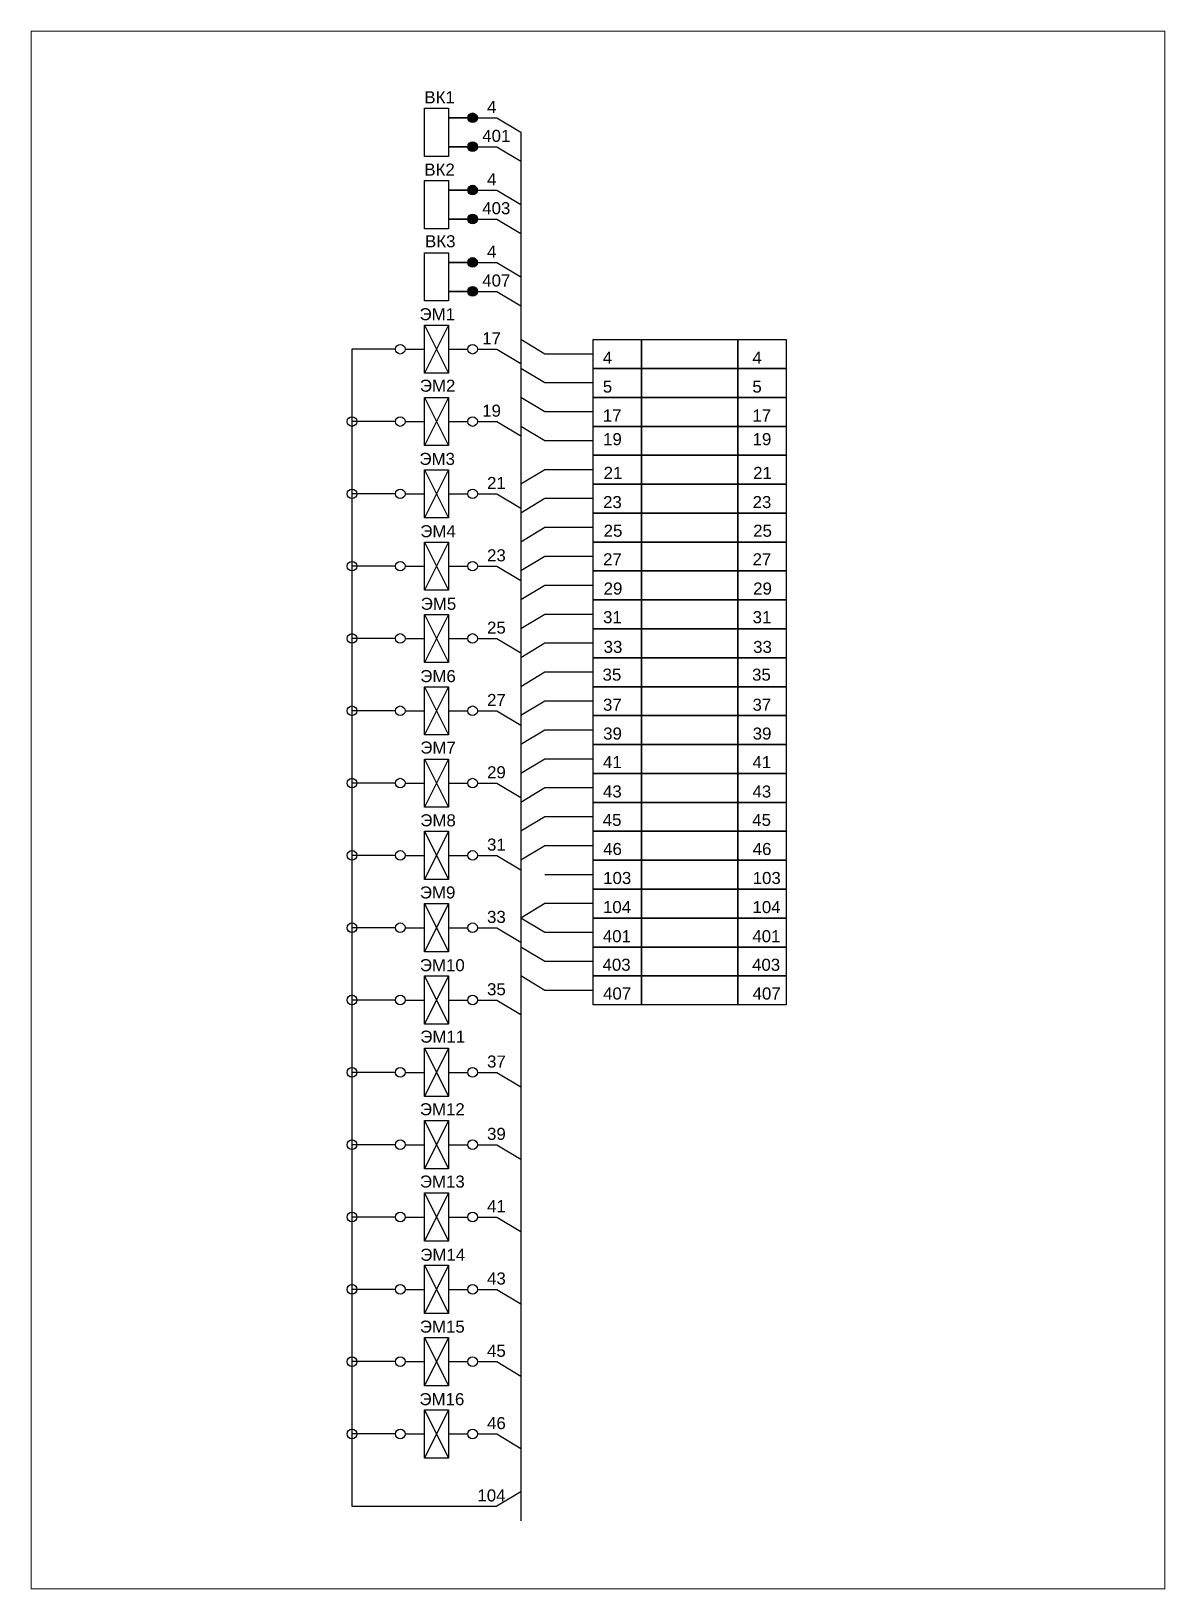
# Paper-space layout 'Лист2' of a CAD drawing. Header units: millimetres. Extents: x 0 to 202, y 0 to 278.
# The model-space entities are those that its viewports show. They can reach past a viewport. Long polylines and large blocks are cut down to what shows.
import ezdxf

# ---------------------------------------------------------------- set-up
doc = ezdxf.new("R2010")
doc.units = ezdxf.units.MM
doc.layers.get('0').update_dxf_attribs({"lineweight": 25})
doc.layers.add('Аппаратура и жгуты', color=7, linetype='Continuous', lineweight=30)
doc.styles.get("Standard").update_dxf_attribs({"font": 'arial.ttf'})

# ---------------------------------------------------------------- blocks, each defined once
blk = doc.blocks.new('*U1')
at = {"layer": 'Аппаратура и жгуты'}
for p, q in [((-6.5, 0), (-2.5, 0)), ((2.5, 0), (6.5, 0))]:
    blk.add_line(p, q, dxfattribs=at)
blk.add_lwpolyline([(-2.5, 5), (2.5, 5), (2.5, -5), (-2.5, -5)], close=True, dxfattribs=at)
for centre in [(-7.5, 0), (7.5, 0)]:
    blk.add_circle(centre, 1, dxfattribs=at)
blk = doc.blocks.new('*U2')
at = {"color": 0, "linetype": 'ByBlock', "lineweight": -2, "transparency": 16777216}
for p in [(0, 0), (0, -15), (0, -30), (0, -45), (0, -60), (0, -75), (0, -90), (0, -105), (0, -120), (0, -135), (0, -150), (0, -165), (0, -180), (0, -195), (0, -210), (0, -225)]:
    blk.add_blockref('*U1', p, dxfattribs=at)
blk = doc.blocks.new('*U4')
at = {"lineweight": 30}
h = blk.add_hatch(color=256, dxfattribs=at)
h.dxf.hatch_style = 1
edge = h.paths.add_edge_path()
edge.add_arc((0, 0), 1, 360, 720)
blk.add_circle((0, 0), 1, dxfattribs=at)
blk = doc.blocks.new('*U5')
at = {"color": 0, "linetype": 'ByBlock', "lineweight": -2, "transparency": 16777216}
for p in [(0, 210), (0, 195), (0, 180), (0, 165), (0, 150), (0, 135), (0, 120), (0, 105), (0, 90), (0, 75), (0, 60), (0, 45), (0, 30), (0, 15), (0, 0)]:
    blk.add_blockref('*U4', p, dxfattribs=at)

msp = doc.modelspace()

# ---------------------------------------------------------------- hatches: boundary and pattern name
at = {"lineweight": 30}
h = msp.add_hatch(color=256, dxfattribs=at)
h.dxf.hatch_style = 1
edge = h.paths.add_edge_path()
edge.add_arc((1905, 808), 1, 360, 720)
h = msp.add_hatch(color=256, dxfattribs=at)
h.dxf.hatch_style = 1
edge = h.paths.add_edge_path()
edge.add_arc((1905, 802), 1, 360, 720)
h = msp.add_hatch(color=256, dxfattribs=at)
h.dxf.hatch_style = 1
edge = h.paths.add_edge_path()
edge.add_arc((1905, 793), 1, 360, 720)
h = msp.add_hatch(color=256, dxfattribs=at)
h.dxf.hatch_style = 1
edge = h.paths.add_edge_path()
edge.add_arc((1905, 787), 1, 360, 720)
h = msp.add_hatch(color=256, dxfattribs=at)
h.dxf.hatch_style = 1
edge = h.paths.add_edge_path()
edge.add_arc((1905, 778), 1, 360, 720)
h = msp.add_hatch(color=256, dxfattribs=at)
h.dxf.hatch_style = 1
edge = h.paths.add_edge_path()
edge.add_arc((1905, 772), 1, 360, 720)

# ---------------------------------------------------------------- linework, layer by layer
for p, q in [((1906, 808), (1910, 808)), ((1910, 808), (1915, 805)), ((1906, 802), (1910, 802)), ((1910, 802), (1915, 799)), ((1906, 793), (1910, 793)), ((1910, 793), (1915, 790)), ((1906, 787), (1910, 787)), ((1910, 787), (1915, 784)), ((1906, 778), (1910, 778)), ((1910, 778), (1915, 775)), ((1906, 772), (1910, 772)), ((1910, 772), (1915, 769)), ((1889, 760), (1880, 760)), ((1880, 760), (1880, 520)), ((1906, 760), (1910, 760)), ((1910, 760), (1915, 757)), ((1920, 759), (1915, 762)), ((1930, 759), (1920, 759)), ((1920, 753), (1915, 756)), ((1930, 753), (1920, 753)), ((1920, 747), (1915, 750)), ((1930, 747), (1920, 747)), ((1889, 745), (1880, 745)), ((1906, 745), (1910, 745)), ((1910, 745), (1915, 742)), ((1920, 741), (1915, 744)), ((1930, 741), (1920, 741)), ((1920, 735), (1915, 732)), ((1930, 735), (1920, 735)), ((1889, 730), (1880, 730)), ((1906, 730), (1910, 730)), ((1910, 730), (1915, 727)), ((1920, 729), (1915, 726)), ((1930, 729), (1920, 729)), ((1920, 723), (1915, 720)), ((1930, 723), (1920, 723)), ((1889, 715), (1880, 715)), ((1906, 715), (1910, 715)), ((1910, 715), (1915, 712)), ((1920, 717), (1915, 714)), ((1930, 717), (1920, 717)), ((1920, 711), (1915, 708)), ((1930, 711), (1920, 711)), ((1920, 705), (1915, 702)), ((1930, 705), (1920, 705)), ((1889, 700), (1880, 700)), ((1906, 700), (1910, 700)), ((1910, 700), (1915, 697)), ((1920, 699), (1915, 696)), ((1930, 699), (1920, 699)), ((1920, 693), (1915, 690)), ((1930, 693), (1920, 693)), ((1889, 685), (1880, 685)), ((1906, 685), (1910, 685)), ((1910, 685), (1915, 682)), ((1920, 687), (1915, 684)), ((1930, 687), (1920, 687)), ((1920, 681), (1915, 678)), ((1930, 681), (1920, 681)), ((1920, 675), (1915, 672)), ((1930, 675), (1920, 675)), ((1889, 670), (1880, 670)), ((1906, 670), (1910, 670)), ((1910, 670), (1915, 667)), ((1920, 669), (1915, 666)), ((1930, 669), (1920, 669)), ((1920, 663), (1915, 660)), ((1930, 663), (1920, 663)), ((1920, 657), (1915, 654)), ((1930, 657), (1920, 657)), ((1889, 655), (1880, 655)), ((1906, 655), (1910, 655)), ((1910, 655), (1915, 652)), ((1930, 651), (1920, 651)), ((1920, 645), (1915, 642)), ((1930, 645), (1920, 645)), ((1889, 640), (1880, 640)), ((1906, 640), (1910, 640)), ((1910, 640), (1915, 637)), ((1920, 639), (1915, 642)), ((1930, 639), (1920, 639)), ((1920, 633), (1915, 636)), ((1930, 633), (1920, 633)), ((1920, 627), (1915, 630)), ((1930, 627), (1920, 627)), ((1889, 625), (1880, 625)), ((1906, 625), (1910, 625)), ((1910, 625), (1915, 622)), ((1889, 610), (1880, 610)), ((1906, 610), (1910, 610)), ((1910, 610), (1915, 607)), ((1889, 595), (1880, 595)), ((1906, 595), (1910, 595)), ((1910, 595), (1915, 592)), ((1889, 580), (1880, 580)), ((1906, 580), (1910, 580)), ((1910, 580), (1915, 577)), ((1889, 565), (1880, 565)), ((1906, 565), (1910, 565)), ((1910, 565), (1915, 562)), ((1889, 550), (1880, 550)), ((1906, 550), (1910, 550)), ((1910, 550), (1915, 547)), ((1889, 535), (1880, 535)), ((1906, 535), (1910, 535)), ((1910, 535), (1915, 532)), ((1915, 523), (1910, 520)), ((1880, 520), (1910, 520))]:
    msp.add_line(p, q)
for centre in [(1905, 808), (1905, 802), (1905, 793), (1905, 787), (1905, 778), (1905, 772)]:
    msp.add_circle(centre, 1, dxfattribs=at)
at = {"layer": 'Аппаратура и жгуты'}
for p, q in [((1915, 805), (1915, 517)), ((1900, 765), (1895, 755)), ((1895, 765), (1900, 755)), ((1900, 750), (1895, 740)), ((1895, 750), (1900, 740)), ((1900, 735), (1895, 725)), ((1895, 735), (1900, 725)), ((1900, 720), (1895, 710)), ((1895, 720), (1900, 710)), ((1900, 705), (1895, 695)), ((1895, 705), (1900, 695)), ((1900, 690), (1895, 680)), ((1895, 690), (1900, 680)), ((1900, 675), (1895, 665)), ((1895, 675), (1900, 665)), ((1900, 660), (1895, 650)), ((1895, 660), (1900, 650)), ((1900, 645), (1895, 635)), ((1895, 645), (1900, 635)), ((1900, 630), (1895, 620)), ((1895, 630), (1900, 620)), ((1900, 615), (1895, 605)), ((1895, 615), (1900, 605)), ((1900, 600), (1895, 590)), ((1895, 600), (1900, 590)), ((1900, 585), (1895, 575)), ((1895, 585), (1900, 575)), ((1900, 570), (1895, 560)), ((1895, 570), (1900, 560)), ((1900, 555), (1895, 545)), ((1895, 555), (1900, 545)), ((1900, 540), (1895, 530)), ((1895, 540), (1900, 530))]:
    msp.add_line(p, q, dxfattribs=at)
for points in [[(1895, 810), (1900, 810), (1900, 800), (1895, 800)], [(1900, 808), (1905, 808), (1905, 808), (1900, 808)], [(1900, 802), (1905, 802), (1905, 802), (1900, 802)], [(1895, 795), (1900, 795), (1900, 785), (1895, 785)], [(1900, 793), (1905, 793), (1905, 793), (1900, 793)], [(1900, 787), (1905, 787), (1905, 787), (1900, 787)], [(1895, 780), (1900, 780), (1900, 770), (1895, 770)], [(1900, 778), (1905, 778), (1905, 778), (1900, 778)], [(1900, 772), (1905, 772), (1905, 772), (1900, 772)], [(1930, 762), (1940, 762), (1940, 756), (1930, 756)], [(1940, 762), (1960, 762), (1960, 756), (1940, 756)], [(1960, 762), (1970, 762), (1970, 756), (1960, 756)], [(1930, 756), (1940, 756), (1940, 750), (1930, 750)], [(1940, 756), (1960, 756), (1960, 750), (1940, 750)], [(1960, 756), (1970, 756), (1970, 750), (1960, 750)], [(1930, 750), (1940, 750), (1940, 744), (1930, 744)], [(1940, 750), (1960, 750), (1960, 744), (1940, 744)], [(1960, 750), (1970, 750), (1970, 744), (1960, 744)], [(1930, 744), (1940, 744), (1940, 738), (1930, 738)], [(1940, 744), (1960, 744), (1960, 738), (1940, 738)], [(1960, 744), (1970, 744), (1970, 738), (1960, 738)], [(1930, 738), (1940, 738), (1940, 732), (1930, 732)], [(1940, 738), (1960, 738), (1960, 732), (1940, 732)], [(1960, 738), (1970, 738), (1970, 732), (1960, 732)], [(1930, 732), (1940, 732), (1940, 726), (1930, 726)], [(1940, 732), (1960, 732), (1960, 726), (1940, 726)], [(1960, 732), (1970, 732), (1970, 726), (1960, 726)], [(1930, 726), (1940, 726), (1940, 720), (1930, 720)], [(1940, 726), (1960, 726), (1960, 720), (1940, 720)], [(1960, 726), (1970, 726), (1970, 720), (1960, 720)], [(1930, 720), (1940, 720), (1940, 714), (1930, 714)], [(1940, 720), (1960, 720), (1960, 714), (1940, 714)], [(1960, 720), (1970, 720), (1970, 714), (1960, 714)], [(1930, 714), (1940, 714), (1940, 708), (1930, 708)], [(1940, 714), (1960, 714), (1960, 708), (1940, 708)], [(1960, 714), (1970, 714), (1970, 708), (1960, 708)], [(1930, 708), (1940, 708), (1940, 702), (1930, 702)], [(1940, 708), (1960, 708), (1960, 702), (1940, 702)], [(1960, 708), (1970, 708), (1970, 702), (1960, 702)], [(1930, 702), (1940, 702), (1940, 696), (1930, 696)], [(1940, 702), (1960, 702), (1960, 696), (1940, 696)], [(1960, 702), (1970, 702), (1970, 696), (1960, 696)], [(1930, 696), (1940, 696), (1940, 690), (1930, 690)], [(1940, 696), (1960, 696), (1960, 690), (1940, 690)], [(1960, 696), (1970, 696), (1970, 690), (1960, 690)], [(1930, 690), (1940, 690), (1940, 684), (1930, 684)], [(1940, 690), (1960, 690), (1960, 684), (1940, 684)], [(1960, 690), (1970, 690), (1970, 684), (1960, 684)], [(1930, 684), (1940, 684), (1940, 678), (1930, 678)], [(1940, 684), (1960, 684), (1960, 678), (1940, 678)], [(1960, 684), (1970, 684), (1970, 678), (1960, 678)], [(1930, 678), (1940, 678), (1940, 672), (1930, 672)], [(1940, 678), (1960, 678), (1960, 672), (1940, 672)], [(1960, 678), (1970, 678), (1970, 672), (1960, 672)], [(1930, 672), (1940, 672), (1940, 666), (1930, 666)], [(1940, 672), (1960, 672), (1960, 666), (1940, 666)], [(1960, 672), (1970, 672), (1970, 666), (1960, 666)], [(1930, 666), (1940, 666), (1940, 660), (1930, 660)], [(1940, 666), (1960, 666), (1960, 660), (1940, 660)], [(1960, 666), (1970, 666), (1970, 660), (1960, 660)], [(1930, 660), (1940, 660), (1940, 654), (1930, 654)], [(1940, 660), (1960, 660), (1960, 654), (1940, 654)], [(1960, 660), (1970, 660), (1970, 654), (1960, 654)], [(1930, 654), (1940, 654), (1940, 648), (1930, 648)], [(1940, 654), (1960, 654), (1960, 648), (1940, 648)], [(1960, 654), (1970, 654), (1970, 648), (1960, 648)], [(1930, 648), (1940, 648), (1940, 642), (1930, 642)], [(1940, 648), (1960, 648), (1960, 642), (1940, 642)], [(1960, 648), (1970, 648), (1970, 642), (1960, 642)], [(1930, 642), (1940, 642), (1940, 636), (1930, 636)], [(1940, 642), (1960, 642), (1960, 636), (1940, 636)], [(1960, 642), (1970, 642), (1970, 636), (1960, 636)], [(1930, 636), (1940, 636), (1940, 630), (1930, 630)], [(1940, 636), (1960, 636), (1960, 630), (1940, 630)], [(1960, 636), (1970, 636), (1970, 630), (1960, 630)], [(1930, 630), (1940, 630), (1940, 624), (1930, 624)], [(1940, 630), (1960, 630), (1960, 624), (1940, 624)], [(1960, 630), (1970, 630), (1970, 624), (1960, 624)]]:
    msp.add_lwpolyline(points, close=True, dxfattribs=at)

# ---------------------------------------------------------------- block references
for name, p in [('*U2', (1897.5, 760)), ('*U5', (1880, 535))]:
    msp.add_blockref(name, p)

# ---------------------------------------------------------------- texts
for s, p in [('ВК1', (1895, 811)), ('4', (1908, 809)), ('401', (1907, 803)), ('ВК2', (1895, 796)), ('4', (1908, 794)), ('403', (1907, 788)), ('ВК3', (1895.15, 781.14)), ('4', (1908, 779)), ('407', (1907, 773)), ('ЭМ1', (1894, 766)), ('17', (1907, 761)), ('4', (1932, 757)), ('4', (1963, 757)), ('ЭМ2', (1894.07, 751.18)), ('5', (1932, 751)), ('5', (1963, 751)), ('19', (1907, 746)), ('17', (1932, 745)), ('17', (1963, 745)), ('19', (1932.05, 740.09)), ('19', (1963.05, 740.09)), ('ЭМ3', (1893.98, 736)), ('21', (1908, 731)), ('21', (1932.17, 733.1)), ('21', (1963.17, 733.1)), ('23', (1932.05, 727.04)), ('23', (1963.05, 727.04)), ('ЭМ4', (1894.16, 721)), ('25', (1932.17, 721.1)), ('25', (1963.17, 721.1)), ('23', (1908, 716)), ('27', (1932.05, 715.17)), ('27', (1963.05, 715.17)), ('29', (1932.17, 709.11)), ('29', (1963.17, 709.11)), ('ЭМ5', (1894.25, 705.94)), ('31', (1932.05, 703.17)), ('31', (1963.05, 703.17)), ('25', (1908, 701)), ('33', (1932.17, 697)), ('33', (1963.17, 697)), ('ЭМ6', (1894.16, 690.94)), ('35', (1931.94, 691.25)), ('35', (1962.94, 691.25)), ('27', (1908, 686)), ('37', (1932.03, 685.01)), ('37', (1963.03, 685.01)), ('ЭМ7', (1894.16, 676.12)), ('39', (1932.07, 679.03)), ('39', (1963.07, 679.03)), ('41', (1932.03, 673.1)), ('41', (1963.03, 673.1)), ('29', (1908, 671)), ('43', (1932.03, 667.02)), ('43', (1963.03, 667.02)), ('ЭМ8', (1894.16, 661.03)), ('45', (1931.98, 661.12)), ('45', (1962.98, 661.12)), ('31', (1908, 656)), ('46', (1932.07, 655.09)), ('46', (1963.07, 655.09)), ('103', (1932.07, 649.07)), ('103', (1963.07, 649.07)), ('ЭМ9', (1894.07, 646.07)), ('33', (1908, 641)), ('104', (1932.03, 643.04)), ('104', (1963.03, 643.04)), ('401', (1932, 637)), ('401', (1963, 637)), ('ЭМ10', (1894.07, 630.98)), ('403', (1931.94, 631.08)), ('403', (1962.94, 631.08)), ('35', (1908, 626)), ('407', (1932.05, 625.11)), ('407', (1963.05, 625.11)), ('ЭМ11', (1894.16, 616.16)), ('37', (1908, 611)), ('ЭМ12', (1894.07, 601.1)), ('39', (1908, 596)), ('ЭМ13', (1894.07, 586.1)), ('41', (1908, 581)), ('ЭМ14', (1894.16, 570.92)), ('43', (1908, 566)), ('ЭМ15', (1894.07, 556.01)), ('45', (1908, 551)), ('ЭМ16', (1893.98, 540.97)), ('46', (1908, 536)), ('104', (1906, 521))]:
    msp.add_text(s, height=2.5).set_placement(p)

psp = doc.layouts.new('Лист2')

# ---------------------------------------------------------------- viewports
at = {"layer": 'Defpoints', "view_target_point": (193.16, 135.2)}
psp.add_viewport(center=(101.29, 139.15), size=(202.26, 278.045), view_center_point=(1737.84, 529.22), view_height=323.091, dxfattribs=at)

doc.saveas('drawing.dxf')
